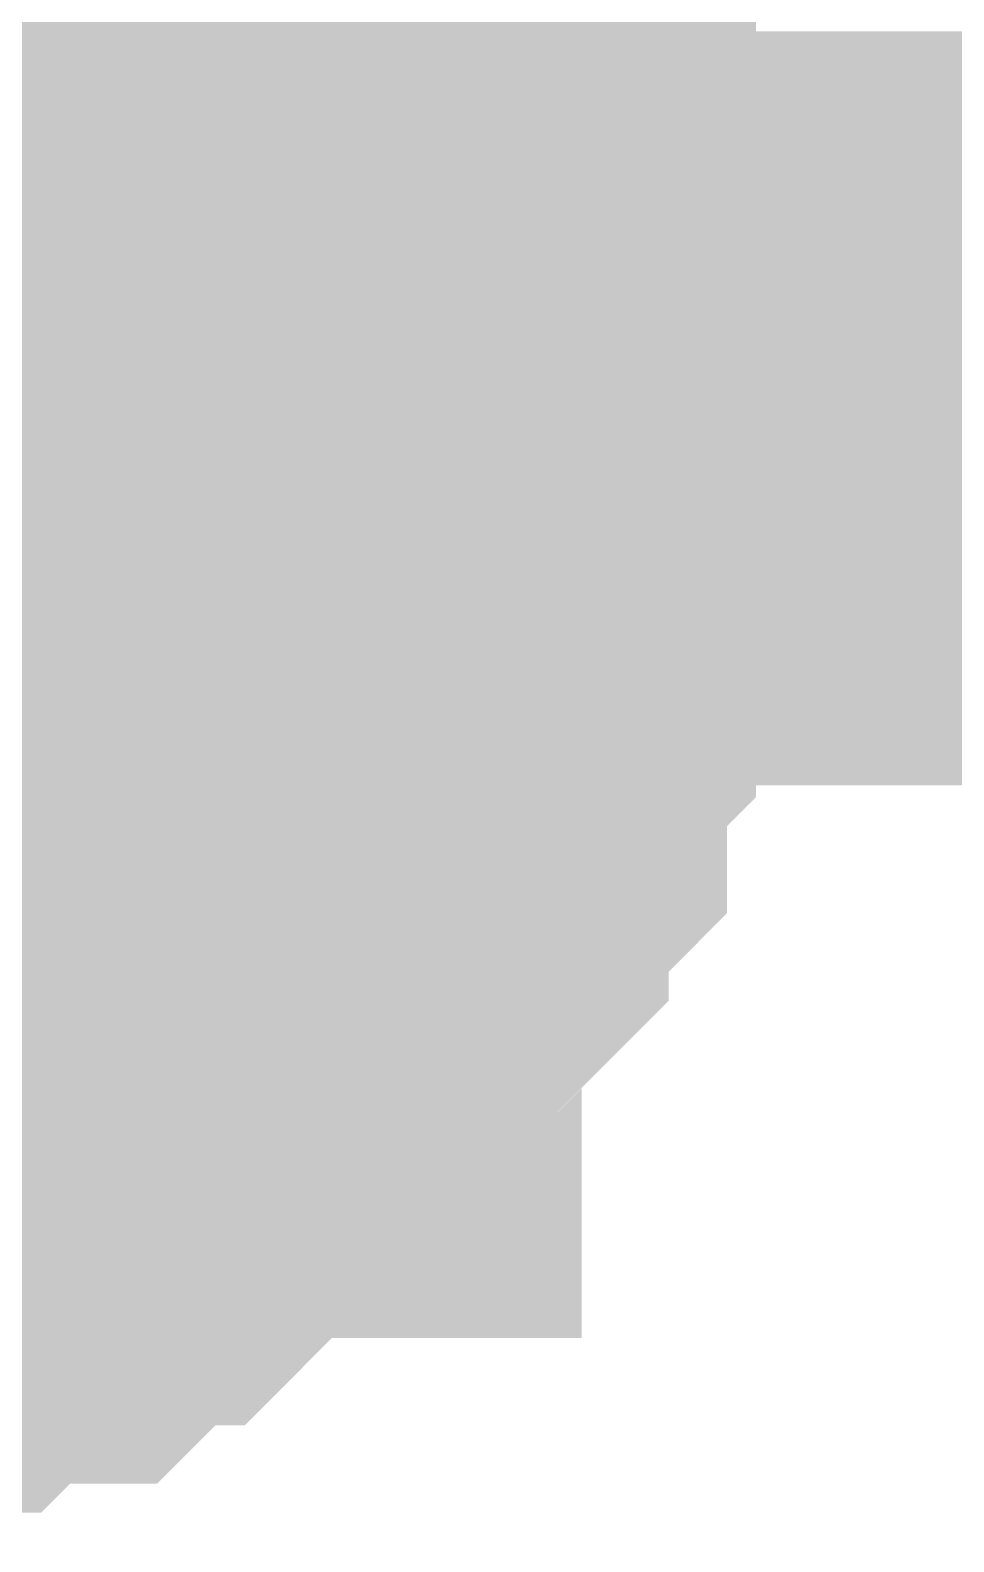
# Model space of a CAD drawing. Header units: millimetres. Extents: x 2.64 to 11.44, y 2.16 to 8.68.
# Drawn here: x 6.13459 to 6.14905, y 4.18999 to 4.21365 of the extents above; entities that cross this region are included whole.
import ezdxf

# ---------------------------------------------------------------- set-up
doc = ezdxf.new("R2010")
doc.units = ezdxf.units.MM
doc.header["$MEASUREMENT"] = 0
doc.layers.add('Sheet', color=255, linetype='Continuous')

msp = doc.modelspace()

# ---------------------------------------------------------------- linework, layer by layer
at = {"layer": 'Sheet', "const_width": 0.0118}
for points in [[(6.1305, 4.219565), (6.130954, 4.21911), (6.131864, 4.21911), (6.132319, 4.21911), (6.132774, 4.218654), (6.133229, 4.218654), (6.134139, 4.218199), (6.134594, 4.218199), (6.135049, 4.217744), (6.135504, 4.217288), (6.135959, 4.217288), (6.136414, 4.216833), (6.136869, 4.216378), (6.137324, 4.215922), (6.137324, 4.215467), (6.137779, 4.215012), (6.138234, 4.214556), (6.138689, 4.214101), (6.138689, 4.213646), (6.139144, 4.21319), (6.139599, 4.212735), (6.139599, 4.21228), (6.139599, 4.211824), (6.140054, 4.211369), (6.140054, 4.210458), (6.140054, 4.210003), (6.140509, 4.209548), (6.140509, 4.209093), (6.140509, 4.208182), (6.140509, 4.207727)], [(6.1305, 4.219565), (6.130954, 4.21911), (6.131864, 4.21911), (6.132319, 4.21911), (6.132774, 4.218654), (6.133229, 4.218654), (6.134139, 4.218199), (6.134594, 4.218199), (6.135049, 4.217744), (6.135504, 4.217288), (6.135959, 4.217288), (6.136414, 4.216833), (6.136869, 4.216378), (6.137324, 4.215922), (6.137324, 4.215467), (6.137779, 4.215012), (6.138234, 4.214556), (6.138689, 4.214101), (6.138689, 4.213646), (6.139144, 4.21319), (6.139599, 4.212735), (6.139599, 4.21228), (6.139599, 4.211824), (6.140054, 4.211369), (6.140054, 4.210458), (6.140054, 4.210003), (6.140509, 4.209548), (6.140509, 4.209093), (6.140509, 4.208182), (6.140509, 4.207727)], [(6.1305, 4.219565), (6.130954, 4.21911), (6.131864, 4.21911), (6.132319, 4.21911), (6.132774, 4.218654), (6.133229, 4.218654), (6.134139, 4.218199), (6.134594, 4.218199), (6.135049, 4.217744), (6.135504, 4.217288), (6.135959, 4.217288), (6.136414, 4.216833), (6.136869, 4.216378), (6.137324, 4.215922), (6.137324, 4.215467), (6.137779, 4.215012), (6.138234, 4.214556), (6.138689, 4.214101), (6.138689, 4.213646), (6.139144, 4.21319), (6.139599, 4.212735), (6.139599, 4.21228), (6.139599, 4.211824), (6.140054, 4.211369), (6.140054, 4.210458), (6.140054, 4.210003), (6.140509, 4.209548), (6.140509, 4.209093), (6.140509, 4.208182), (6.140509, 4.207727)], [(6.1305, 4.219565), (6.130954, 4.21911), (6.131864, 4.21911), (6.132319, 4.21911), (6.132774, 4.218654), (6.133229, 4.218654), (6.134139, 4.218199), (6.134594, 4.218199), (6.135049, 4.217744), (6.135504, 4.217288), (6.135959, 4.217288), (6.136414, 4.216833), (6.136869, 4.216378), (6.137324, 4.215922), (6.137324, 4.215467), (6.137779, 4.215012), (6.138234, 4.214556), (6.138689, 4.214101), (6.138689, 4.213646), (6.139144, 4.21319), (6.139599, 4.212735), (6.139599, 4.21228), (6.139599, 4.211824), (6.140054, 4.211369), (6.140054, 4.210458), (6.140054, 4.210003), (6.140509, 4.209548), (6.140509, 4.209093), (6.140509, 4.208182), (6.140509, 4.207727)], [(6.1305, 4.219565), (6.130954, 4.21911), (6.131864, 4.21911), (6.132319, 4.21911), (6.132774, 4.218654), (6.133229, 4.218654), (6.134139, 4.218199), (6.134594, 4.218199), (6.135049, 4.217744), (6.135504, 4.217288), (6.135959, 4.217288), (6.136414, 4.216833), (6.136869, 4.216378), (6.137324, 4.215922), (6.137324, 4.215467), (6.137779, 4.215012), (6.138234, 4.214556), (6.138689, 4.214101), (6.138689, 4.213646), (6.139144, 4.21319), (6.139599, 4.212735), (6.139599, 4.21228), (6.139599, 4.211824), (6.140054, 4.211369), (6.140054, 4.210458), (6.140054, 4.210003), (6.140509, 4.209548), (6.140509, 4.209093), (6.140509, 4.208182), (6.140509, 4.207727)], [(6.1305, 4.219565), (6.130954, 4.21911), (6.131864, 4.21911), (6.132319, 4.21911), (6.132774, 4.218654), (6.133229, 4.218654), (6.134139, 4.218199), (6.134594, 4.218199), (6.135049, 4.217744), (6.135504, 4.217288), (6.135959, 4.217288), (6.136414, 4.216833), (6.136869, 4.216378), (6.137324, 4.215922), (6.137324, 4.215467), (6.137779, 4.215012), (6.138234, 4.214556), (6.138689, 4.214101), (6.138689, 4.213646), (6.139144, 4.21319), (6.139599, 4.212735), (6.139599, 4.21228), (6.139599, 4.211824), (6.140054, 4.211369), (6.140054, 4.210458), (6.140054, 4.210003), (6.140509, 4.209548), (6.140509, 4.209093), (6.140509, 4.208182), (6.140509, 4.207727)], [(6.1305, 4.219565), (6.130954, 4.21911), (6.131864, 4.21911), (6.132319, 4.21911), (6.132774, 4.218654), (6.133229, 4.218654), (6.134139, 4.218199), (6.134594, 4.218199), (6.135049, 4.217744), (6.135504, 4.217288), (6.135959, 4.217288), (6.136414, 4.216833), (6.136869, 4.216378), (6.137324, 4.215922), (6.137324, 4.215467), (6.137779, 4.215012), (6.138234, 4.214556), (6.138689, 4.214101), (6.138689, 4.213646), (6.139144, 4.21319), (6.139599, 4.212735), (6.139599, 4.21228), (6.139599, 4.211824), (6.140054, 4.211369), (6.140054, 4.210458), (6.140054, 4.210003), (6.140509, 4.209548), (6.140509, 4.209093), (6.140509, 4.208182), (6.140509, 4.207727)], [(6.1305, 4.219565), (6.130954, 4.21911), (6.131864, 4.21911), (6.132319, 4.21911), (6.132774, 4.218654), (6.133229, 4.218654), (6.134139, 4.218199), (6.134594, 4.218199), (6.135049, 4.217744), (6.135504, 4.217288), (6.135959, 4.217288), (6.136414, 4.216833), (6.136869, 4.216378), (6.137324, 4.215922), (6.137324, 4.215467), (6.137779, 4.215012), (6.138234, 4.214556), (6.138689, 4.214101), (6.138689, 4.213646), (6.139144, 4.21319), (6.139599, 4.212735), (6.139599, 4.21228), (6.139599, 4.211824), (6.140054, 4.211369), (6.140054, 4.210458), (6.140054, 4.210003), (6.140509, 4.209548), (6.140509, 4.209093), (6.140509, 4.208182), (6.140509, 4.207727)], [(6.1305, 4.219565), (6.130954, 4.21911), (6.131864, 4.21911), (6.132319, 4.21911), (6.132774, 4.218654), (6.133229, 4.218654), (6.134139, 4.218199), (6.134594, 4.218199), (6.135049, 4.217744), (6.135504, 4.217288), (6.135959, 4.217288), (6.136414, 4.216833), (6.136869, 4.216378), (6.137324, 4.215922), (6.137324, 4.215467), (6.137779, 4.215012), (6.138234, 4.214556), (6.138689, 4.214101), (6.138689, 4.213646), (6.139144, 4.21319), (6.139599, 4.212735), (6.139599, 4.21228), (6.139599, 4.211824), (6.140054, 4.211369), (6.140054, 4.210458), (6.140054, 4.210003), (6.140509, 4.209548), (6.140509, 4.209093), (6.140509, 4.208182), (6.140509, 4.207727)], [(6.1305, 4.219565), (6.130954, 4.21911), (6.131864, 4.21911), (6.132319, 4.21911), (6.132774, 4.218654), (6.133229, 4.218654), (6.134139, 4.218199), (6.134594, 4.218199), (6.135049, 4.217744), (6.135504, 4.217288), (6.135959, 4.217288), (6.136414, 4.216833), (6.136869, 4.216378), (6.137324, 4.215922), (6.137324, 4.215467), (6.137779, 4.215012), (6.138234, 4.214556), (6.138689, 4.214101), (6.138689, 4.213646), (6.139144, 4.21319), (6.139599, 4.212735), (6.139599, 4.21228), (6.139599, 4.211824), (6.140054, 4.211369), (6.140054, 4.210458), (6.140054, 4.210003), (6.140509, 4.209548), (6.140509, 4.209093), (6.140509, 4.208182), (6.140509, 4.207727)], [(6.1305, 4.219565), (6.130954, 4.21911), (6.131864, 4.21911), (6.132319, 4.21911), (6.132774, 4.218654), (6.133229, 4.218654), (6.134139, 4.218199), (6.134594, 4.218199), (6.135049, 4.217744), (6.135504, 4.217288), (6.135959, 4.217288), (6.136414, 4.216833), (6.136869, 4.216378), (6.137324, 4.215922), (6.137324, 4.215467), (6.137779, 4.215012), (6.138234, 4.214556), (6.138689, 4.214101), (6.138689, 4.213646), (6.139144, 4.21319), (6.139599, 4.212735), (6.139599, 4.21228), (6.139599, 4.211824), (6.140054, 4.211369), (6.140054, 4.210458), (6.140054, 4.210003), (6.140509, 4.209548), (6.140509, 4.209093), (6.140509, 4.208182), (6.140509, 4.207727)], [(6.1305, 4.219565), (6.130954, 4.21911), (6.131864, 4.21911), (6.132319, 4.21911), (6.132774, 4.218654), (6.133229, 4.218654), (6.134139, 4.218199), (6.134594, 4.218199), (6.135049, 4.217744), (6.135504, 4.217288), (6.135959, 4.217288), (6.136414, 4.216833), (6.136869, 4.216378), (6.137324, 4.215922), (6.137324, 4.215467), (6.137779, 4.215012), (6.138234, 4.214556), (6.138689, 4.214101), (6.138689, 4.213646), (6.139144, 4.21319), (6.139599, 4.212735), (6.139599, 4.21228), (6.139599, 4.211824), (6.140054, 4.211369), (6.140054, 4.210458), (6.140054, 4.210003), (6.140509, 4.209548), (6.140509, 4.209093), (6.140509, 4.208182), (6.140509, 4.207727)], [(6.1305, 4.219565), (6.130954, 4.21911), (6.131864, 4.21911), (6.132319, 4.21911), (6.132774, 4.218654), (6.133229, 4.218654), (6.134139, 4.218199), (6.134594, 4.218199), (6.135049, 4.217744), (6.135504, 4.217288), (6.135959, 4.217288), (6.136414, 4.216833), (6.136869, 4.216378), (6.137324, 4.215922), (6.137324, 4.215467), (6.137779, 4.215012), (6.138234, 4.214556), (6.138689, 4.214101), (6.138689, 4.213646), (6.139144, 4.21319), (6.139599, 4.212735), (6.139599, 4.21228), (6.139599, 4.211824), (6.140054, 4.211369), (6.140054, 4.210458), (6.140054, 4.210003), (6.140509, 4.209548), (6.140509, 4.209093), (6.140509, 4.208182), (6.140509, 4.207727)], [(6.1305, 4.219565), (6.130954, 4.21911), (6.131864, 4.21911), (6.132319, 4.21911), (6.132774, 4.218654), (6.133229, 4.218654), (6.134139, 4.218199), (6.134594, 4.218199), (6.135049, 4.217744), (6.135504, 4.217288), (6.135959, 4.217288), (6.136414, 4.216833), (6.136869, 4.216378), (6.137324, 4.215922), (6.137324, 4.215467), (6.137779, 4.215012), (6.138234, 4.214556), (6.138689, 4.214101), (6.138689, 4.213646), (6.139144, 4.21319), (6.139599, 4.212735), (6.139599, 4.21228), (6.139599, 4.211824), (6.140054, 4.211369), (6.140054, 4.210458), (6.140054, 4.210003), (6.140509, 4.209548), (6.140509, 4.209093), (6.140509, 4.208182), (6.140509, 4.207727)], [(6.1305, 4.219565), (6.130954, 4.21911), (6.131864, 4.21911), (6.132319, 4.21911), (6.132774, 4.218654), (6.133229, 4.218654), (6.134139, 4.218199), (6.134594, 4.218199), (6.135049, 4.217744), (6.135504, 4.217288), (6.135959, 4.217288), (6.136414, 4.216833), (6.136869, 4.216378), (6.137324, 4.215922), (6.137324, 4.215467), (6.137779, 4.215012), (6.138234, 4.214556), (6.138689, 4.214101), (6.138689, 4.213646), (6.139144, 4.21319), (6.139599, 4.212735), (6.139599, 4.21228), (6.139599, 4.211824), (6.140054, 4.211369), (6.140054, 4.210458), (6.140054, 4.210003), (6.140509, 4.209548), (6.140509, 4.209093), (6.140509, 4.208182), (6.140509, 4.207727)], [(6.1305, 4.219565), (6.130954, 4.21911), (6.131864, 4.21911), (6.132319, 4.21911), (6.132774, 4.218654), (6.133229, 4.218654), (6.134139, 4.218199), (6.134594, 4.218199), (6.135049, 4.217744), (6.135504, 4.217288), (6.135959, 4.217288), (6.136414, 4.216833), (6.136869, 4.216378), (6.137324, 4.215922), (6.137324, 4.215467), (6.137779, 4.215012), (6.138234, 4.214556), (6.138689, 4.214101), (6.138689, 4.213646), (6.139144, 4.21319), (6.139599, 4.212735), (6.139599, 4.21228), (6.139599, 4.211824), (6.140054, 4.211369), (6.140054, 4.210458), (6.140054, 4.210003), (6.140509, 4.209548), (6.140509, 4.209093), (6.140509, 4.208182), (6.140509, 4.207727)], [(6.1305, 4.219565), (6.130954, 4.21911), (6.131864, 4.21911), (6.132319, 4.21911), (6.132774, 4.218654), (6.133229, 4.218654), (6.134139, 4.218199), (6.134594, 4.218199), (6.135049, 4.217744), (6.135504, 4.217288), (6.135959, 4.217288), (6.136414, 4.216833), (6.136869, 4.216378), (6.137324, 4.215922), (6.137324, 4.215467), (6.137779, 4.215012), (6.138234, 4.214556), (6.138689, 4.214101), (6.138689, 4.213646), (6.139144, 4.21319), (6.139599, 4.212735), (6.139599, 4.21228), (6.139599, 4.211824), (6.140054, 4.211369), (6.140054, 4.210458), (6.140054, 4.210003), (6.140509, 4.209548), (6.140509, 4.209093), (6.140509, 4.208182), (6.140509, 4.207727)], [(6.1305, 4.219565), (6.130954, 4.21911), (6.131864, 4.21911), (6.132319, 4.21911), (6.132774, 4.218654), (6.133229, 4.218654), (6.134139, 4.218199), (6.134594, 4.218199), (6.135049, 4.217744), (6.135504, 4.217288), (6.135959, 4.217288), (6.136414, 4.216833), (6.136869, 4.216378), (6.137324, 4.215922), (6.137324, 4.215467), (6.137779, 4.215012), (6.138234, 4.214556), (6.138689, 4.214101), (6.138689, 4.213646), (6.139144, 4.21319), (6.139599, 4.212735), (6.139599, 4.21228), (6.139599, 4.211824), (6.140054, 4.211369), (6.140054, 4.210458), (6.140054, 4.210003), (6.140509, 4.209548), (6.140509, 4.209093), (6.140509, 4.208182), (6.140509, 4.207727)], [(6.1305, 4.219565), (6.130954, 4.21911), (6.131864, 4.21911), (6.132319, 4.21911), (6.132774, 4.218654), (6.133229, 4.218654), (6.134139, 4.218199), (6.134594, 4.218199), (6.135049, 4.217744), (6.135504, 4.217288), (6.135959, 4.217288), (6.136414, 4.216833), (6.136869, 4.216378), (6.137324, 4.215922), (6.137324, 4.215467), (6.137779, 4.215012), (6.138234, 4.214556), (6.138689, 4.214101), (6.138689, 4.213646), (6.139144, 4.21319), (6.139599, 4.212735), (6.139599, 4.21228), (6.139599, 4.211824), (6.140054, 4.211369), (6.140054, 4.210458), (6.140054, 4.210003), (6.140509, 4.209548), (6.140509, 4.209093), (6.140509, 4.208182), (6.140509, 4.207727)], [(6.1305, 4.219565), (6.130954, 4.21911), (6.131864, 4.21911), (6.132319, 4.21911), (6.132774, 4.218654), (6.133229, 4.218654), (6.134139, 4.218199), (6.134594, 4.218199), (6.135049, 4.217744), (6.135504, 4.217288), (6.135959, 4.217288), (6.136414, 4.216833), (6.136869, 4.216378), (6.137324, 4.215922), (6.137324, 4.215467), (6.137779, 4.215012), (6.138234, 4.214556), (6.138689, 4.214101), (6.138689, 4.213646), (6.139144, 4.21319), (6.139599, 4.212735), (6.139599, 4.21228), (6.139599, 4.211824), (6.140054, 4.211369), (6.140054, 4.210458), (6.140054, 4.210003), (6.140509, 4.209548), (6.140509, 4.209093), (6.140509, 4.208182), (6.140509, 4.207727)], [(6.1305, 4.219565), (6.130954, 4.21911), (6.131864, 4.21911), (6.132319, 4.21911), (6.132774, 4.218654), (6.133229, 4.218654), (6.134139, 4.218199), (6.134594, 4.218199), (6.135049, 4.217744), (6.135504, 4.217288), (6.135959, 4.217288), (6.136414, 4.216833), (6.136869, 4.216378), (6.137324, 4.215922), (6.137324, 4.215467), (6.137779, 4.215012), (6.138234, 4.214556), (6.138689, 4.214101), (6.138689, 4.213646), (6.139144, 4.21319), (6.139599, 4.212735), (6.139599, 4.21228), (6.139599, 4.211824), (6.140054, 4.211369), (6.140054, 4.210458), (6.140054, 4.210003), (6.140509, 4.209548), (6.140509, 4.209093), (6.140509, 4.208182), (6.140509, 4.207727)], [(6.1305, 4.219565), (6.130954, 4.21911), (6.131864, 4.21911), (6.132319, 4.21911), (6.132774, 4.218654), (6.133229, 4.218654), (6.134139, 4.218199), (6.134594, 4.218199), (6.135049, 4.217744), (6.135504, 4.217288), (6.135959, 4.217288), (6.136414, 4.216833), (6.136869, 4.216378), (6.137324, 4.215922), (6.137324, 4.215467), (6.137779, 4.215012), (6.138234, 4.214556), (6.138689, 4.214101), (6.138689, 4.213646), (6.139144, 4.21319), (6.139599, 4.212735), (6.139599, 4.21228), (6.139599, 4.211824), (6.140054, 4.211369), (6.140054, 4.210458), (6.140054, 4.210003), (6.140509, 4.209548), (6.140509, 4.209093), (6.140509, 4.208182), (6.140509, 4.207727)], [(6.1305, 4.219565), (6.130954, 4.21911), (6.131864, 4.21911), (6.132319, 4.21911), (6.132774, 4.218654), (6.133229, 4.218654), (6.134139, 4.218199), (6.134594, 4.218199), (6.135049, 4.217744), (6.135504, 4.217288), (6.135959, 4.217288), (6.136414, 4.216833), (6.136869, 4.216378), (6.137324, 4.215922), (6.137324, 4.215467), (6.137779, 4.215012), (6.138234, 4.214556), (6.138689, 4.214101), (6.138689, 4.213646), (6.139144, 4.21319), (6.139599, 4.212735), (6.139599, 4.21228), (6.139599, 4.211824), (6.140054, 4.211369), (6.140054, 4.210458), (6.140054, 4.210003), (6.140509, 4.209548), (6.140509, 4.209093), (6.140509, 4.208182), (6.140509, 4.207727)], [(6.1305, 4.219565), (6.130954, 4.21911), (6.131864, 4.21911), (6.132319, 4.21911), (6.132774, 4.218654), (6.133229, 4.218654), (6.134139, 4.218199), (6.134594, 4.218199), (6.135049, 4.217744), (6.135504, 4.217288), (6.135959, 4.217288), (6.136414, 4.216833), (6.136869, 4.216378), (6.137324, 4.215922), (6.137324, 4.215467), (6.137779, 4.215012), (6.138234, 4.214556), (6.138689, 4.214101), (6.138689, 4.213646), (6.139144, 4.21319), (6.139599, 4.212735), (6.139599, 4.21228), (6.139599, 4.211824), (6.140054, 4.211369), (6.140054, 4.210458), (6.140054, 4.210003), (6.140509, 4.209548), (6.140509, 4.209093), (6.140509, 4.208182), (6.140509, 4.207727)], [(6.140509, 4.207727), (6.140509, 4.207271), (6.140509, 4.206361), (6.140509, 4.205905), (6.140054, 4.20545), (6.140054, 4.204539), (6.140054, 4.204084), (6.139599, 4.203629), (6.139599, 4.203173), (6.139599, 4.202263), (6.139144, 4.201807), (6.138689, 4.201352), (6.138689, 4.200897), (6.138234, 4.200441), (6.137779, 4.199986), (6.137324, 4.199531), (6.137324, 4.199075), (6.136869, 4.199075), (6.136414, 4.19862), (6.135959, 4.198165), (6.135504, 4.197709), (6.135049, 4.197709), (6.134594, 4.197254), (6.134139, 4.196799), (6.133229, 4.196799), (6.132774, 4.196799), (6.132319, 4.196343), (6.131864, 4.196343), (6.130954, 4.196343), (6.1305, 4.195888), (6.130045, 4.195888), (6.129135, 4.195888), (6.12868, 4.195888)], [(6.140509, 4.207727), (6.140509, 4.207271), (6.140509, 4.206361), (6.140509, 4.205905), (6.140054, 4.20545), (6.140054, 4.204539), (6.140054, 4.204084), (6.139599, 4.203629), (6.139599, 4.203173), (6.139599, 4.202263), (6.139144, 4.201807), (6.138689, 4.201352), (6.138689, 4.200897), (6.138234, 4.200441), (6.137779, 4.199986), (6.137324, 4.199531), (6.137324, 4.199075), (6.136869, 4.199075), (6.136414, 4.19862), (6.135959, 4.198165), (6.135504, 4.197709), (6.135049, 4.197709), (6.134594, 4.197254), (6.134139, 4.196799), (6.133229, 4.196799), (6.132774, 4.196799), (6.132319, 4.196343), (6.131864, 4.196343), (6.130954, 4.196343), (6.1305, 4.195888), (6.130045, 4.195888), (6.129135, 4.195888), (6.12868, 4.195888)], [(6.140509, 4.207727), (6.140509, 4.207271), (6.140509, 4.206361), (6.140509, 4.205905), (6.140054, 4.20545), (6.140054, 4.204539), (6.140054, 4.204084), (6.139599, 4.203629), (6.139599, 4.203173), (6.139599, 4.202263), (6.139144, 4.201807), (6.138689, 4.201352), (6.138689, 4.200897), (6.138234, 4.200441), (6.137779, 4.199986), (6.137324, 4.199531), (6.137324, 4.199075), (6.136869, 4.199075), (6.136414, 4.19862), (6.135959, 4.198165), (6.135504, 4.197709), (6.135049, 4.197709), (6.134594, 4.197254), (6.134139, 4.196799), (6.133229, 4.196799), (6.132774, 4.196799), (6.132319, 4.196343), (6.131864, 4.196343), (6.130954, 4.196343), (6.1305, 4.195888), (6.130045, 4.195888), (6.129135, 4.195888), (6.12868, 4.195888)], [(6.140509, 4.207727), (6.140509, 4.207271), (6.140509, 4.206361), (6.140509, 4.205905), (6.140054, 4.20545), (6.140054, 4.204539), (6.140054, 4.204084), (6.139599, 4.203629), (6.139599, 4.203173), (6.139599, 4.202263), (6.139144, 4.201807), (6.138689, 4.201352), (6.138689, 4.200897), (6.138234, 4.200441), (6.137779, 4.199986), (6.137324, 4.199531), (6.137324, 4.199075), (6.136869, 4.199075), (6.136414, 4.19862), (6.135959, 4.198165), (6.135504, 4.197709), (6.135049, 4.197709), (6.134594, 4.197254), (6.134139, 4.196799), (6.133229, 4.196799), (6.132774, 4.196799), (6.132319, 4.196343), (6.131864, 4.196343), (6.130954, 4.196343), (6.1305, 4.195888), (6.130045, 4.195888), (6.129135, 4.195888), (6.12868, 4.195888)], [(6.140509, 4.207727), (6.140509, 4.207271), (6.140509, 4.206361), (6.140509, 4.205905), (6.140054, 4.20545), (6.140054, 4.204539), (6.140054, 4.204084), (6.139599, 4.203629), (6.139599, 4.203173), (6.139599, 4.202263), (6.139144, 4.201807), (6.138689, 4.201352), (6.138689, 4.200897), (6.138234, 4.200441), (6.137779, 4.199986), (6.137324, 4.199531), (6.137324, 4.199075), (6.136869, 4.199075), (6.136414, 4.19862), (6.135959, 4.198165), (6.135504, 4.197709), (6.135049, 4.197709), (6.134594, 4.197254), (6.134139, 4.196799), (6.133229, 4.196799), (6.132774, 4.196799), (6.132319, 4.196343), (6.131864, 4.196343), (6.130954, 4.196343), (6.1305, 4.195888), (6.130045, 4.195888), (6.129135, 4.195888), (6.12868, 4.195888)], [(6.140509, 4.207727), (6.140509, 4.207271), (6.140509, 4.206361), (6.140509, 4.205905), (6.140054, 4.20545), (6.140054, 4.204539), (6.140054, 4.204084), (6.139599, 4.203629), (6.139599, 4.203173), (6.139599, 4.202263), (6.139144, 4.201807), (6.138689, 4.201352), (6.138689, 4.200897), (6.138234, 4.200441), (6.137779, 4.199986), (6.137324, 4.199531), (6.137324, 4.199075), (6.136869, 4.199075), (6.136414, 4.19862), (6.135959, 4.198165), (6.135504, 4.197709), (6.135049, 4.197709), (6.134594, 4.197254), (6.134139, 4.196799), (6.133229, 4.196799), (6.132774, 4.196799), (6.132319, 4.196343), (6.131864, 4.196343), (6.130954, 4.196343), (6.1305, 4.195888), (6.130045, 4.195888), (6.129135, 4.195888), (6.12868, 4.195888)], [(6.140509, 4.207727), (6.140509, 4.207271), (6.140509, 4.206361), (6.140509, 4.205905), (6.140054, 4.20545), (6.140054, 4.204539), (6.140054, 4.204084), (6.139599, 4.203629), (6.139599, 4.203173), (6.139599, 4.202263), (6.139144, 4.201807), (6.138689, 4.201352), (6.138689, 4.200897), (6.138234, 4.200441), (6.137779, 4.199986), (6.137324, 4.199531), (6.137324, 4.199075), (6.136869, 4.199075), (6.136414, 4.19862), (6.135959, 4.198165), (6.135504, 4.197709), (6.135049, 4.197709), (6.134594, 4.197254), (6.134139, 4.196799), (6.133229, 4.196799), (6.132774, 4.196799), (6.132319, 4.196343), (6.131864, 4.196343), (6.130954, 4.196343), (6.1305, 4.195888), (6.130045, 4.195888), (6.129135, 4.195888), (6.12868, 4.195888)], [(6.140509, 4.207727), (6.140509, 4.207271), (6.140509, 4.206361), (6.140509, 4.205905), (6.140054, 4.20545), (6.140054, 4.204539), (6.140054, 4.204084), (6.139599, 4.203629), (6.139599, 4.203173), (6.139599, 4.202263), (6.139144, 4.201807), (6.138689, 4.201352), (6.138689, 4.200897), (6.138234, 4.200441), (6.137779, 4.199986), (6.137324, 4.199531), (6.137324, 4.199075), (6.136869, 4.199075), (6.136414, 4.19862), (6.135959, 4.198165), (6.135504, 4.197709), (6.135049, 4.197709), (6.134594, 4.197254), (6.134139, 4.196799), (6.133229, 4.196799), (6.132774, 4.196799), (6.132319, 4.196343), (6.131864, 4.196343), (6.130954, 4.196343), (6.1305, 4.195888), (6.130045, 4.195888), (6.129135, 4.195888), (6.12868, 4.195888)], [(6.42076, 4.207727), (6.12868, 4.207727)], [(6.140509, 4.207727), (6.140509, 4.207271), (6.140509, 4.206361), (6.140509, 4.205905), (6.140054, 4.20545), (6.140054, 4.204539), (6.140054, 4.204084), (6.139599, 4.203629), (6.139599, 4.203173), (6.139599, 4.202263), (6.139144, 4.201807), (6.138689, 4.201352), (6.138689, 4.200897), (6.138234, 4.200441), (6.137779, 4.199986), (6.137324, 4.199531), (6.137324, 4.199075), (6.136869, 4.199075), (6.136414, 4.19862), (6.135959, 4.198165), (6.135504, 4.197709), (6.135049, 4.197709), (6.134594, 4.197254), (6.134139, 4.196799), (6.133229, 4.196799), (6.132774, 4.196799), (6.132319, 4.196343), (6.131864, 4.196343), (6.130954, 4.196343), (6.1305, 4.195888), (6.130045, 4.195888), (6.129135, 4.195888), (6.12868, 4.195888)], [(6.140509, 4.207727), (6.140509, 4.207271), (6.140509, 4.206361), (6.140509, 4.205905), (6.140054, 4.20545), (6.140054, 4.204539), (6.140054, 4.204084), (6.139599, 4.203629), (6.139599, 4.203173), (6.139599, 4.202263), (6.139144, 4.201807), (6.138689, 4.201352), (6.138689, 4.200897), (6.138234, 4.200441), (6.137779, 4.199986), (6.137324, 4.199531), (6.137324, 4.199075), (6.136869, 4.199075), (6.136414, 4.19862), (6.135959, 4.198165), (6.135504, 4.197709), (6.135049, 4.197709), (6.134594, 4.197254), (6.134139, 4.196799), (6.133229, 4.196799), (6.132774, 4.196799), (6.132319, 4.196343), (6.131864, 4.196343), (6.130954, 4.196343), (6.1305, 4.195888), (6.130045, 4.195888), (6.129135, 4.195888), (6.12868, 4.195888)], [(6.140509, 4.207727), (6.140509, 4.207271), (6.140509, 4.206361), (6.140509, 4.205905), (6.140054, 4.20545), (6.140054, 4.204539), (6.140054, 4.204084), (6.139599, 4.203629), (6.139599, 4.203173), (6.139599, 4.202263), (6.139144, 4.201807), (6.138689, 4.201352), (6.138689, 4.200897), (6.138234, 4.200441), (6.137779, 4.199986), (6.137324, 4.199531), (6.137324, 4.199075), (6.136869, 4.199075), (6.136414, 4.19862), (6.135959, 4.198165), (6.135504, 4.197709), (6.135049, 4.197709), (6.134594, 4.197254), (6.134139, 4.196799), (6.133229, 4.196799), (6.132774, 4.196799), (6.132319, 4.196343), (6.131864, 4.196343), (6.130954, 4.196343), (6.1305, 4.195888), (6.130045, 4.195888), (6.129135, 4.195888), (6.12868, 4.195888)], [(6.140509, 4.207727), (6.140509, 4.207271), (6.140509, 4.206361), (6.140509, 4.205905), (6.140054, 4.20545), (6.140054, 4.204539), (6.140054, 4.204084), (6.139599, 4.203629), (6.139599, 4.203173), (6.139599, 4.202263), (6.139144, 4.201807), (6.138689, 4.201352), (6.138689, 4.200897), (6.138234, 4.200441), (6.137779, 4.199986), (6.137324, 4.199531), (6.137324, 4.199075), (6.136869, 4.199075), (6.136414, 4.19862), (6.135959, 4.198165), (6.135504, 4.197709), (6.135049, 4.197709), (6.134594, 4.197254), (6.134139, 4.196799), (6.133229, 4.196799), (6.132774, 4.196799), (6.132319, 4.196343), (6.131864, 4.196343), (6.130954, 4.196343), (6.1305, 4.195888), (6.130045, 4.195888), (6.129135, 4.195888), (6.12868, 4.195888)], [(6.140509, 4.207727), (6.140509, 4.207271), (6.140509, 4.206361), (6.140509, 4.205905), (6.140054, 4.20545), (6.140054, 4.204539), (6.140054, 4.204084), (6.139599, 4.203629), (6.139599, 4.203173), (6.139599, 4.202263), (6.139144, 4.201807), (6.138689, 4.201352), (6.138689, 4.200897), (6.138234, 4.200441), (6.137779, 4.199986), (6.137324, 4.199531), (6.137324, 4.199075), (6.136869, 4.199075), (6.136414, 4.19862), (6.135959, 4.198165), (6.135504, 4.197709), (6.135049, 4.197709), (6.134594, 4.197254), (6.134139, 4.196799), (6.133229, 4.196799), (6.132774, 4.196799), (6.132319, 4.196343), (6.131864, 4.196343), (6.130954, 4.196343), (6.1305, 4.195888), (6.130045, 4.195888), (6.129135, 4.195888), (6.12868, 4.195888)], [(6.140509, 4.207727), (6.140509, 4.207271), (6.140509, 4.206361), (6.140509, 4.205905), (6.140054, 4.20545), (6.140054, 4.204539), (6.140054, 4.204084), (6.139599, 4.203629), (6.139599, 4.203173), (6.139599, 4.202263), (6.139144, 4.201807), (6.138689, 4.201352), (6.138689, 4.200897), (6.138234, 4.200441), (6.137779, 4.199986), (6.137324, 4.199531), (6.137324, 4.199075), (6.136869, 4.199075), (6.136414, 4.19862), (6.135959, 4.198165), (6.135504, 4.197709), (6.135049, 4.197709), (6.134594, 4.197254), (6.134139, 4.196799), (6.133229, 4.196799), (6.132774, 4.196799), (6.132319, 4.196343), (6.131864, 4.196343), (6.130954, 4.196343), (6.1305, 4.195888), (6.130045, 4.195888), (6.129135, 4.195888), (6.12868, 4.195888)], [(6.140509, 4.207727), (6.140509, 4.207271), (6.140509, 4.206361), (6.140509, 4.205905), (6.140054, 4.20545), (6.140054, 4.204539), (6.140054, 4.204084), (6.139599, 4.203629), (6.139599, 4.203173), (6.139599, 4.202263), (6.139144, 4.201807), (6.138689, 4.201352), (6.138689, 4.200897), (6.138234, 4.200441), (6.137779, 4.199986), (6.137324, 4.199531), (6.137324, 4.199075), (6.136869, 4.199075), (6.136414, 4.19862), (6.135959, 4.198165), (6.135504, 4.197709), (6.135049, 4.197709), (6.134594, 4.197254), (6.134139, 4.196799), (6.133229, 4.196799), (6.132774, 4.196799), (6.132319, 4.196343), (6.131864, 4.196343), (6.130954, 4.196343), (6.1305, 4.195888), (6.130045, 4.195888), (6.129135, 4.195888), (6.12868, 4.195888)], [(6.140509, 4.207727), (6.140509, 4.207271), (6.140509, 4.206361), (6.140509, 4.205905), (6.140054, 4.20545), (6.140054, 4.204539), (6.140054, 4.204084), (6.139599, 4.203629), (6.139599, 4.203173), (6.139599, 4.202263), (6.139144, 4.201807), (6.138689, 4.201352), (6.138689, 4.200897), (6.138234, 4.200441), (6.137779, 4.199986), (6.137324, 4.199531), (6.137324, 4.199075), (6.136869, 4.199075), (6.136414, 4.19862), (6.135959, 4.198165), (6.135504, 4.197709), (6.135049, 4.197709), (6.134594, 4.197254), (6.134139, 4.196799), (6.133229, 4.196799), (6.132774, 4.196799), (6.132319, 4.196343), (6.131864, 4.196343), (6.130954, 4.196343), (6.1305, 4.195888), (6.130045, 4.195888), (6.129135, 4.195888), (6.12868, 4.195888)], [(6.140509, 4.207727), (6.140509, 4.207271), (6.140509, 4.206361), (6.140509, 4.205905), (6.140054, 4.20545), (6.140054, 4.204539), (6.140054, 4.204084), (6.139599, 4.203629), (6.139599, 4.203173), (6.139599, 4.202263), (6.139144, 4.201807), (6.138689, 4.201352), (6.138689, 4.200897), (6.138234, 4.200441), (6.137779, 4.199986), (6.137324, 4.199531), (6.137324, 4.199075), (6.136869, 4.199075), (6.136414, 4.19862), (6.135959, 4.198165), (6.135504, 4.197709), (6.135049, 4.197709), (6.134594, 4.197254), (6.134139, 4.196799), (6.133229, 4.196799), (6.132774, 4.196799), (6.132319, 4.196343), (6.131864, 4.196343), (6.130954, 4.196343), (6.1305, 4.195888), (6.130045, 4.195888), (6.129135, 4.195888), (6.12868, 4.195888)], [(6.140509, 4.207727), (6.140509, 4.207271), (6.140509, 4.206361), (6.140509, 4.205905), (6.140054, 4.20545), (6.140054, 4.204539), (6.140054, 4.204084), (6.139599, 4.203629), (6.139599, 4.203173), (6.139599, 4.202263), (6.139144, 4.201807), (6.138689, 4.201352), (6.138689, 4.200897), (6.138234, 4.200441), (6.137779, 4.199986), (6.137324, 4.199531), (6.137324, 4.199075), (6.136869, 4.199075), (6.136414, 4.19862), (6.135959, 4.198165), (6.135504, 4.197709), (6.135049, 4.197709), (6.134594, 4.197254), (6.134139, 4.196799), (6.133229, 4.196799), (6.132774, 4.196799), (6.132319, 4.196343), (6.131864, 4.196343), (6.130954, 4.196343), (6.1305, 4.195888), (6.130045, 4.195888), (6.129135, 4.195888), (6.12868, 4.195888)], [(6.140509, 4.207727), (6.140509, 4.207271), (6.140509, 4.206361), (6.140509, 4.205905), (6.140054, 4.20545), (6.140054, 4.204539), (6.140054, 4.204084), (6.139599, 4.203629), (6.139599, 4.203173), (6.139599, 4.202263), (6.139144, 4.201807), (6.138689, 4.201352), (6.138689, 4.200897), (6.138234, 4.200441), (6.137779, 4.199986), (6.137324, 4.199531), (6.137324, 4.199075), (6.136869, 4.199075), (6.136414, 4.19862), (6.135959, 4.198165), (6.135504, 4.197709), (6.135049, 4.197709), (6.134594, 4.197254), (6.134139, 4.196799), (6.133229, 4.196799), (6.132774, 4.196799), (6.132319, 4.196343), (6.131864, 4.196343), (6.130954, 4.196343), (6.1305, 4.195888), (6.130045, 4.195888), (6.129135, 4.195888), (6.12868, 4.195888)], [(6.140509, 4.207727), (6.140509, 4.207271), (6.140509, 4.206361), (6.140509, 4.205905), (6.140054, 4.20545), (6.140054, 4.204539), (6.140054, 4.204084), (6.139599, 4.203629), (6.139599, 4.203173), (6.139599, 4.202263), (6.139144, 4.201807), (6.138689, 4.201352), (6.138689, 4.200897), (6.138234, 4.200441), (6.137779, 4.199986), (6.137324, 4.199531), (6.137324, 4.199075), (6.136869, 4.199075), (6.136414, 4.19862), (6.135959, 4.198165), (6.135504, 4.197709), (6.135049, 4.197709), (6.134594, 4.197254), (6.134139, 4.196799), (6.133229, 4.196799), (6.132774, 4.196799), (6.132319, 4.196343), (6.131864, 4.196343), (6.130954, 4.196343), (6.1305, 4.195888), (6.130045, 4.195888), (6.129135, 4.195888), (6.12868, 4.195888)], [(6.140509, 4.207727), (6.140509, 4.207271), (6.140509, 4.206361), (6.140509, 4.205905), (6.140054, 4.20545), (6.140054, 4.204539), (6.140054, 4.204084), (6.139599, 4.203629), (6.139599, 4.203173), (6.139599, 4.202263), (6.139144, 4.201807), (6.138689, 4.201352), (6.138689, 4.200897), (6.138234, 4.200441), (6.137779, 4.199986), (6.137324, 4.199531), (6.137324, 4.199075), (6.136869, 4.199075), (6.136414, 4.19862), (6.135959, 4.198165), (6.135504, 4.197709), (6.135049, 4.197709), (6.134594, 4.197254), (6.134139, 4.196799), (6.133229, 4.196799), (6.132774, 4.196799), (6.132319, 4.196343), (6.131864, 4.196343), (6.130954, 4.196343), (6.1305, 4.195888), (6.130045, 4.195888), (6.129135, 4.195888), (6.12868, 4.195888)], [(6.140509, 4.207727), (6.140509, 4.207271), (6.140509, 4.206361), (6.140509, 4.205905), (6.140054, 4.20545), (6.140054, 4.204539), (6.140054, 4.204084), (6.139599, 4.203629), (6.139599, 4.203173), (6.139599, 4.202263), (6.139144, 4.201807), (6.138689, 4.201352), (6.138689, 4.200897), (6.138234, 4.200441), (6.137779, 4.199986), (6.137324, 4.199531), (6.137324, 4.199075), (6.136869, 4.199075), (6.136414, 4.19862), (6.135959, 4.198165), (6.135504, 4.197709), (6.135049, 4.197709), (6.134594, 4.197254), (6.134139, 4.196799), (6.133229, 4.196799), (6.132774, 4.196799), (6.132319, 4.196343), (6.131864, 4.196343), (6.130954, 4.196343), (6.1305, 4.195888), (6.130045, 4.195888), (6.129135, 4.195888), (6.12868, 4.195888)], [(6.140509, 4.207727), (6.140509, 4.207271), (6.140509, 4.206361), (6.140509, 4.205905), (6.140054, 4.20545), (6.140054, 4.204539), (6.140054, 4.204084), (6.139599, 4.203629), (6.139599, 4.203173), (6.139599, 4.202263), (6.139144, 4.201807), (6.138689, 4.201352), (6.138689, 4.200897), (6.138234, 4.200441), (6.137779, 4.199986), (6.137324, 4.199531), (6.137324, 4.199075), (6.136869, 4.199075), (6.136414, 4.19862), (6.135959, 4.198165), (6.135504, 4.197709), (6.135049, 4.197709), (6.134594, 4.197254), (6.134139, 4.196799), (6.133229, 4.196799), (6.132774, 4.196799), (6.132319, 4.196343), (6.131864, 4.196343), (6.130954, 4.196343), (6.1305, 4.195888), (6.130045, 4.195888), (6.129135, 4.195888), (6.12868, 4.195888)], [(6.140509, 4.207727), (6.140509, 4.207271), (6.140509, 4.206361), (6.140509, 4.205905), (6.140054, 4.20545), (6.140054, 4.204539), (6.140054, 4.204084), (6.139599, 4.203629), (6.139599, 4.203173), (6.139599, 4.202263), (6.139144, 4.201807), (6.138689, 4.201352), (6.138689, 4.200897), (6.138234, 4.200441), (6.137779, 4.199986), (6.137324, 4.199531), (6.137324, 4.199075), (6.136869, 4.199075), (6.136414, 4.19862), (6.135959, 4.198165), (6.135504, 4.197709), (6.135049, 4.197709), (6.134594, 4.197254), (6.134139, 4.196799), (6.133229, 4.196799), (6.132774, 4.196799), (6.132319, 4.196343), (6.131864, 4.196343), (6.130954, 4.196343), (6.1305, 4.195888), (6.130045, 4.195888), (6.129135, 4.195888), (6.12868, 4.195888)], [(6.140509, 4.207727), (6.140509, 4.207727), (6.140509, 4.207727), (6.140509, 4.207727), (6.140509, 4.207727), (6.140509, 4.207727), (6.140509, 4.207727), (6.140509, 4.207727), (6.140509, 4.207727), (6.140509, 4.207727), (6.140509, 4.207727), (6.140509, 4.207727), (6.140509, 4.207727), (6.140509, 4.207727), (6.140509, 4.207727), (6.140509, 4.207727), (6.140509, 4.207727), (6.140509, 4.207727), (6.140509, 4.207727), (6.140509, 4.207727), (6.140509, 4.207727), (6.140509, 4.207727), (6.140509, 4.207727), (6.140509, 4.207727), (6.140509, 4.207727), (6.140509, 4.207727), (6.140509, 4.207727), (6.140509, 4.207727), (6.140509, 4.207727), (6.140509, 4.207727), (6.140509, 4.207727), (6.140509, 4.207727), (6.140509, 4.207727)], [(6.140509, 4.207727), (6.140509, 4.207727)], [(6.140509, 4.207727), (6.140509, 4.207727), (6.140509, 4.207727), (6.140509, 4.207727), (6.140509, 4.207727), (6.140509, 4.207727), (6.140509, 4.207727), (6.140509, 4.207727), (6.140509, 4.207727), (6.140509, 4.207727), (6.140509, 4.207727), (6.140509, 4.207727), (6.140509, 4.207727), (6.140509, 4.207727), (6.140509, 4.207727), (6.140509, 4.207727), (6.140509, 4.207727), (6.140509, 4.207727), (6.140509, 4.207727), (6.140509, 4.207727), (6.140509, 4.207727), (6.140509, 4.207727), (6.140509, 4.207727), (6.140509, 4.207727), (6.140509, 4.207727), (6.140509, 4.207727), (6.140509, 4.207727), (6.140509, 4.207727), (6.140509, 4.207727), (6.140509, 4.207727), (6.140509, 4.207727), (6.140509, 4.207727), (6.140509, 4.207727)], [(6.140509, 4.207727), (6.140509, 4.207727)], [(6.140509, 4.207727), (6.140509, 4.207727), (6.140509, 4.207727), (6.140509, 4.207727), (6.140509, 4.207727), (6.140509, 4.207727), (6.140509, 4.207727), (6.140509, 4.207727), (6.140509, 4.207727), (6.140509, 4.207727), (6.140509, 4.207727), (6.140509, 4.207727), (6.140509, 4.207727), (6.140509, 4.207727), (6.140509, 4.207727), (6.140509, 4.207727), (6.140509, 4.207727), (6.140509, 4.207727), (6.140509, 4.207727), (6.140509, 4.207727), (6.140509, 4.207727), (6.140509, 4.207727), (6.140509, 4.207727), (6.140509, 4.207727), (6.140509, 4.207727), (6.140509, 4.207727), (6.140509, 4.207727), (6.140509, 4.207727), (6.140509, 4.207727), (6.140509, 4.207727), (6.140509, 4.207727), (6.140509, 4.207727), (6.140509, 4.207727)], [(6.140509, 4.207727), (6.140509, 4.207727)], [(6.140509, 4.207727), (6.140509, 4.207727), (6.140509, 4.207727), (6.140509, 4.207727), (6.140509, 4.207727), (6.140509, 4.207727), (6.140509, 4.207727), (6.140509, 4.207727), (6.140509, 4.207727), (6.140509, 4.207727), (6.140509, 4.207727), (6.140509, 4.207727), (6.140509, 4.207727), (6.140509, 4.207727), (6.140509, 4.207727), (6.140509, 4.207727), (6.140509, 4.207727), (6.140509, 4.207727), (6.140509, 4.207727), (6.140509, 4.207727), (6.140509, 4.207727), (6.140509, 4.207727), (6.140509, 4.207727), (6.140509, 4.207727), (6.140509, 4.207727), (6.140509, 4.207727), (6.140509, 4.207727), (6.140509, 4.207727), (6.140509, 4.207727), (6.140509, 4.207727), (6.140509, 4.207727), (6.140509, 4.207727), (6.140509, 4.207727)], [(6.140509, 4.207727), (6.140509, 4.207727)], [(6.140509, 4.207727), (6.140509, 4.207727), (6.140509, 4.207727), (6.140509, 4.207727), (6.140509, 4.207727), (6.140509, 4.207727), (6.140509, 4.207727), (6.140509, 4.207727), (6.140509, 4.207727), (6.140509, 4.207727), (6.140509, 4.207727), (6.140509, 4.207727), (6.140509, 4.207727), (6.140509, 4.207727), (6.140509, 4.207727), (6.140509, 4.207727), (6.140509, 4.207727), (6.140509, 4.207727), (6.140509, 4.207727), (6.140509, 4.207727), (6.140509, 4.207727), (6.140509, 4.207727), (6.140509, 4.207727), (6.140509, 4.207727), (6.140509, 4.207727), (6.140509, 4.207727), (6.140509, 4.207727), (6.140509, 4.207727), (6.140509, 4.207727), (6.140509, 4.207727), (6.140509, 4.207727), (6.140509, 4.207727), (6.140509, 4.207727)], [(6.140509, 4.207727), (6.140509, 4.207727)], [(6.140509, 4.207727), (6.140509, 4.207727), (6.140509, 4.207727), (6.140509, 4.207727), (6.140509, 4.207727), (6.140509, 4.207727), (6.140509, 4.207727), (6.140509, 4.207727), (6.140509, 4.207727), (6.140509, 4.207727), (6.140509, 4.207727), (6.140509, 4.207727), (6.140509, 4.207727), (6.140509, 4.207727), (6.140509, 4.207727), (6.140509, 4.207727), (6.140509, 4.207727), (6.140509, 4.207727), (6.140509, 4.207727), (6.140509, 4.207727), (6.140509, 4.207727), (6.140509, 4.207727), (6.140509, 4.207727), (6.140509, 4.207727), (6.140509, 4.207727), (6.140509, 4.207727), (6.140509, 4.207727), (6.140509, 4.207727), (6.140509, 4.207727), (6.140509, 4.207727), (6.140509, 4.207727), (6.140509, 4.207727), (6.140509, 4.207727)], [(6.140509, 4.207727), (6.140509, 4.207727)], [(6.140509, 4.207727), (6.140509, 4.207727), (6.140509, 4.207727), (6.140509, 4.207727), (6.140509, 4.207727), (6.140509, 4.207727), (6.140509, 4.207727), (6.140509, 4.207727), (6.140509, 4.207727), (6.140509, 4.207727), (6.140509, 4.207727), (6.140509, 4.207727), (6.140509, 4.207727), (6.140509, 4.207727), (6.140509, 4.207727), (6.140509, 4.207727), (6.140509, 4.207727), (6.140509, 4.207727), (6.140509, 4.207727), (6.140509, 4.207727), (6.140509, 4.207727), (6.140509, 4.207727), (6.140509, 4.207727), (6.140509, 4.207727), (6.140509, 4.207727), (6.140509, 4.207727), (6.140509, 4.207727), (6.140509, 4.207727), (6.140509, 4.207727), (6.140509, 4.207727), (6.140509, 4.207727), (6.140509, 4.207727), (6.140509, 4.207727)], [(6.140509, 4.207727), (6.140509, 4.207727)], [(6.140509, 4.207727), (6.140509, 4.207727), (6.140509, 4.207727), (6.140509, 4.207727), (6.140509, 4.207727), (6.140509, 4.207727), (6.140509, 4.207727), (6.140509, 4.207727), (6.140509, 4.207727), (6.140509, 4.207727), (6.140509, 4.207727), (6.140509, 4.207727), (6.140509, 4.207727), (6.140509, 4.207727), (6.140509, 4.207727), (6.140509, 4.207727), (6.140509, 4.207727), (6.140509, 4.207727), (6.140509, 4.207727), (6.140509, 4.207727), (6.140509, 4.207727), (6.140509, 4.207727), (6.140509, 4.207727), (6.140509, 4.207727), (6.140509, 4.207727), (6.140509, 4.207727), (6.140509, 4.207727), (6.140509, 4.207727), (6.140509, 4.207727), (6.140509, 4.207727), (6.140509, 4.207727), (6.140509, 4.207727), (6.140509, 4.207727)], [(6.140509, 4.207727), (6.140509, 4.207727)], [(6.140509, 4.207727), (6.140509, 4.207727), (6.140509, 4.207727), (6.140509, 4.207727), (6.140509, 4.207727), (6.140509, 4.207727), (6.140509, 4.207727), (6.140509, 4.207727), (6.140509, 4.207727), (6.140509, 4.207727), (6.140509, 4.207727), (6.140509, 4.207727), (6.140509, 4.207727), (6.140509, 4.207727), (6.140509, 4.207727), (6.140509, 4.207727), (6.140509, 4.207727), (6.140509, 4.207727), (6.140509, 4.207727), (6.140509, 4.207727), (6.140509, 4.207727), (6.140509, 4.207727), (6.140509, 4.207727), (6.140509, 4.207727), (6.140509, 4.207727), (6.140509, 4.207727), (6.140509, 4.207727), (6.140509, 4.207727), (6.140509, 4.207727), (6.140509, 4.207727), (6.140509, 4.207727), (6.140509, 4.207727), (6.140509, 4.207727)], [(6.140509, 4.207727), (6.140509, 4.207727)], [(6.140509, 4.207727), (6.140509, 4.207727), (6.140509, 4.207727), (6.140509, 4.207727), (6.140509, 4.207727), (6.140509, 4.207727), (6.140509, 4.207727), (6.140509, 4.207727), (6.140509, 4.207727), (6.140509, 4.207727), (6.140509, 4.207727), (6.140509, 4.207727), (6.140509, 4.207727), (6.140509, 4.207727), (6.140509, 4.207727), (6.140509, 4.207727), (6.140509, 4.207727), (6.140509, 4.207727), (6.140509, 4.207727), (6.140509, 4.207727), (6.140509, 4.207727), (6.140509, 4.207727), (6.140509, 4.207727), (6.140509, 4.207727), (6.140509, 4.207727), (6.140509, 4.207727), (6.140509, 4.207727), (6.140509, 4.207727), (6.140509, 4.207727), (6.140509, 4.207727), (6.140509, 4.207727), (6.140509, 4.207727), (6.140509, 4.207727)], [(6.140509, 4.207727), (6.140509, 4.207727)], [(6.140509, 4.207727), (6.140509, 4.207727), (6.140509, 4.207727), (6.140509, 4.207727), (6.140509, 4.207727), (6.140509, 4.207727), (6.140509, 4.207727), (6.140509, 4.207727), (6.140509, 4.207727), (6.140509, 4.207727), (6.140509, 4.207727), (6.140509, 4.207727), (6.140509, 4.207727), (6.140509, 4.207727), (6.140509, 4.207727), (6.140509, 4.207727), (6.140509, 4.207727), (6.140509, 4.207727), (6.140509, 4.207727), (6.140509, 4.207727), (6.140509, 4.207727), (6.140509, 4.207727), (6.140509, 4.207727), (6.140509, 4.207727), (6.140509, 4.207727), (6.140509, 4.207727), (6.140509, 4.207727), (6.140509, 4.207727), (6.140509, 4.207727), (6.140509, 4.207727), (6.140509, 4.207727), (6.140509, 4.207727), (6.140509, 4.207727)], [(6.140509, 4.207727), (6.140509, 4.207727)], [(6.140509, 4.207727), (6.140509, 4.207727), (6.140509, 4.207727), (6.140509, 4.207727), (6.140509, 4.207727), (6.140509, 4.207727), (6.140509, 4.207727), (6.140509, 4.207727), (6.140509, 4.207727), (6.140509, 4.207727), (6.140509, 4.207727), (6.140509, 4.207727), (6.140509, 4.207727), (6.140509, 4.207727), (6.140509, 4.207727), (6.140509, 4.207727), (6.140509, 4.207727), (6.140509, 4.207727), (6.140509, 4.207727), (6.140509, 4.207727), (6.140509, 4.207727), (6.140509, 4.207727), (6.140509, 4.207727), (6.140509, 4.207727), (6.140509, 4.207727), (6.140509, 4.207727), (6.140509, 4.207727), (6.140509, 4.207727), (6.140509, 4.207727), (6.140509, 4.207727), (6.140509, 4.207727), (6.140509, 4.207727), (6.140509, 4.207727)], [(6.140509, 4.207727), (6.140509, 4.207727)], [(6.140509, 4.207727), (6.140509, 4.207727), (6.140509, 4.207727), (6.140509, 4.207727), (6.140509, 4.207727), (6.140509, 4.207727), (6.140509, 4.207727), (6.140509, 4.207727), (6.140509, 4.207727), (6.140509, 4.207727), (6.140509, 4.207727), (6.140509, 4.207727), (6.140509, 4.207727), (6.140509, 4.207727), (6.140509, 4.207727), (6.140509, 4.207727), (6.140509, 4.207727), (6.140509, 4.207727), (6.140509, 4.207727), (6.140509, 4.207727), (6.140509, 4.207727), (6.140509, 4.207727), (6.140509, 4.207727), (6.140509, 4.207727), (6.140509, 4.207727), (6.140509, 4.207727), (6.140509, 4.207727), (6.140509, 4.207727), (6.140509, 4.207727), (6.140509, 4.207727), (6.140509, 4.207727), (6.140509, 4.207727), (6.140509, 4.207727)], [(6.140509, 4.207727), (6.140509, 4.207727)], [(6.140509, 4.207727), (6.140509, 4.207727), (6.140509, 4.207727), (6.140509, 4.207727), (6.140509, 4.207727), (6.140509, 4.207727), (6.140509, 4.207727), (6.140509, 4.207727), (6.140509, 4.207727), (6.140509, 4.207727), (6.140509, 4.207727), (6.140509, 4.207727), (6.140509, 4.207727), (6.140509, 4.207727), (6.140509, 4.207727), (6.140509, 4.207727), (6.140509, 4.207727), (6.140509, 4.207727), (6.140509, 4.207727), (6.140509, 4.207727), (6.140509, 4.207727), (6.140509, 4.207727), (6.140509, 4.207727), (6.140509, 4.207727), (6.140509, 4.207727), (6.140509, 4.207727), (6.140509, 4.207727), (6.140509, 4.207727), (6.140509, 4.207727), (6.140509, 4.207727), (6.140509, 4.207727), (6.140509, 4.207727), (6.140509, 4.207727)], [(6.140509, 4.207727), (6.140509, 4.207727)], [(6.140509, 4.207727), (6.140509, 4.207727), (6.140509, 4.207727), (6.140509, 4.207727), (6.140509, 4.207727), (6.140509, 4.207727), (6.140509, 4.207727), (6.140509, 4.207727), (6.140509, 4.207727), (6.140509, 4.207727), (6.140509, 4.207727), (6.140509, 4.207727), (6.140509, 4.207727), (6.140509, 4.207727), (6.140509, 4.207727), (6.140509, 4.207727), (6.140509, 4.207727), (6.140509, 4.207727), (6.140509, 4.207727), (6.140509, 4.207727), (6.140509, 4.207727), (6.140509, 4.207727), (6.140509, 4.207727), (6.140509, 4.207727), (6.140509, 4.207727), (6.140509, 4.207727), (6.140509, 4.207727), (6.140509, 4.207727), (6.140509, 4.207727), (6.140509, 4.207727), (6.140509, 4.207727), (6.140509, 4.207727), (6.140509, 4.207727)], [(6.140509, 4.207727), (6.140509, 4.207727)], [(6.140509, 4.207727), (6.140509, 4.207727), (6.140509, 4.207727), (6.140509, 4.207727), (6.140509, 4.207727), (6.140509, 4.207727), (6.140509, 4.207727), (6.140509, 4.207727), (6.140509, 4.207727), (6.140509, 4.207727), (6.140509, 4.207727), (6.140509, 4.207727), (6.140509, 4.207727), (6.140509, 4.207727), (6.140509, 4.207727), (6.140509, 4.207727), (6.140509, 4.207727), (6.140509, 4.207727), (6.140509, 4.207727), (6.140509, 4.207727), (6.140509, 4.207727), (6.140509, 4.207727), (6.140509, 4.207727), (6.140509, 4.207727), (6.140509, 4.207727), (6.140509, 4.207727), (6.140509, 4.207727), (6.140509, 4.207727), (6.140509, 4.207727), (6.140509, 4.207727), (6.140509, 4.207727), (6.140509, 4.207727), (6.140509, 4.207727)], [(6.140509, 4.207727), (6.140509, 4.207727)], [(6.140509, 4.207727), (6.140509, 4.207727), (6.140509, 4.207727), (6.140509, 4.207727), (6.140509, 4.207727), (6.140509, 4.207727), (6.140509, 4.207727), (6.140509, 4.207727), (6.140509, 4.207727), (6.140509, 4.207727), (6.140509, 4.207727), (6.140509, 4.207727), (6.140509, 4.207727), (6.140509, 4.207727), (6.140509, 4.207727), (6.140509, 4.207727), (6.140509, 4.207727), (6.140509, 4.207727), (6.140509, 4.207727), (6.140509, 4.207727), (6.140509, 4.207727), (6.140509, 4.207727), (6.140509, 4.207727), (6.140509, 4.207727), (6.140509, 4.207727), (6.140509, 4.207727), (6.140509, 4.207727), (6.140509, 4.207727), (6.140509, 4.207727), (6.140509, 4.207727), (6.140509, 4.207727), (6.140509, 4.207727), (6.140509, 4.207727)], [(6.140509, 4.207727), (6.140509, 4.207727)], [(6.140509, 4.207727), (6.140509, 4.207727), (6.140509, 4.207727), (6.140509, 4.207727), (6.140509, 4.207727), (6.140509, 4.207727), (6.140509, 4.207727), (6.140509, 4.207727), (6.140509, 4.207727), (6.140509, 4.207727), (6.140509, 4.207727), (6.140509, 4.207727), (6.140509, 4.207727), (6.140509, 4.207727), (6.140509, 4.207727), (6.140509, 4.207727), (6.140509, 4.207727), (6.140509, 4.207727), (6.140509, 4.207727), (6.140509, 4.207727), (6.140509, 4.207727), (6.140509, 4.207727), (6.140509, 4.207727), (6.140509, 4.207727), (6.140509, 4.207727), (6.140509, 4.207727), (6.140509, 4.207727), (6.140509, 4.207727), (6.140509, 4.207727), (6.140509, 4.207727), (6.140509, 4.207727), (6.140509, 4.207727), (6.140509, 4.207727)], [(6.140509, 4.207727), (6.140509, 4.207727)], [(6.140509, 4.207727), (6.140509, 4.207727), (6.140509, 4.207727), (6.140509, 4.207727), (6.140509, 4.207727), (6.140509, 4.207727), (6.140509, 4.207727), (6.140509, 4.207727), (6.140509, 4.207727), (6.140509, 4.207727), (6.140509, 4.207727), (6.140509, 4.207727), (6.140509, 4.207727), (6.140509, 4.207727), (6.140509, 4.207727), (6.140509, 4.207727), (6.140509, 4.207727), (6.140509, 4.207727), (6.140509, 4.207727), (6.140509, 4.207727), (6.140509, 4.207727), (6.140509, 4.207727), (6.140509, 4.207727), (6.140509, 4.207727), (6.140509, 4.207727), (6.140509, 4.207727), (6.140509, 4.207727), (6.140509, 4.207727), (6.140509, 4.207727), (6.140509, 4.207727), (6.140509, 4.207727), (6.140509, 4.207727), (6.140509, 4.207727)], [(6.140509, 4.207727), (6.140509, 4.207727)], [(6.140509, 4.207727), (6.140509, 4.207727), (6.140509, 4.207727), (6.140509, 4.207727), (6.140509, 4.207727), (6.140509, 4.207727), (6.140509, 4.207727), (6.140509, 4.207727), (6.140509, 4.207727), (6.140509, 4.207727), (6.140509, 4.207727), (6.140509, 4.207727), (6.140509, 4.207727), (6.140509, 4.207727), (6.140509, 4.207727), (6.140509, 4.207727), (6.140509, 4.207727), (6.140509, 4.207727), (6.140509, 4.207727), (6.140509, 4.207727), (6.140509, 4.207727), (6.140509, 4.207727), (6.140509, 4.207727), (6.140509, 4.207727), (6.140509, 4.207727), (6.140509, 4.207727), (6.140509, 4.207727), (6.140509, 4.207727), (6.140509, 4.207727), (6.140509, 4.207727), (6.140509, 4.207727), (6.140509, 4.207727), (6.140509, 4.207727)], [(6.140509, 4.207727), (6.140509, 4.207727)], [(6.140509, 4.207727), (6.140509, 4.207727), (6.140509, 4.207727), (6.140509, 4.207727), (6.140509, 4.207727), (6.140509, 4.207727), (6.140509, 4.207727), (6.140509, 4.207727), (6.140509, 4.207727), (6.140509, 4.207727), (6.140509, 4.207727), (6.140509, 4.207727), (6.140509, 4.207727), (6.140509, 4.207727), (6.140509, 4.207727), (6.140509, 4.207727), (6.140509, 4.207727), (6.140509, 4.207727), (6.140509, 4.207727), (6.140509, 4.207727), (6.140509, 4.207727), (6.140509, 4.207727), (6.140509, 4.207727), (6.140509, 4.207727), (6.140509, 4.207727), (6.140509, 4.207727), (6.140509, 4.207727), (6.140509, 4.207727), (6.140509, 4.207727), (6.140509, 4.207727), (6.140509, 4.207727), (6.140509, 4.207727), (6.140509, 4.207727)], [(6.140509, 4.207727), (6.140509, 4.207727)], [(6.140509, 4.207727), (6.140509, 4.207727), (6.140509, 4.207727), (6.140509, 4.207727), (6.140509, 4.207727), (6.140509, 4.207727), (6.140509, 4.207727), (6.140509, 4.207727), (6.140509, 4.207727), (6.140509, 4.207727), (6.140509, 4.207727), (6.140509, 4.207727), (6.140509, 4.207727), (6.140509, 4.207727), (6.140509, 4.207727), (6.140509, 4.207727), (6.140509, 4.207727), (6.140509, 4.207727), (6.140509, 4.207727), (6.140509, 4.207727), (6.140509, 4.207727), (6.140509, 4.207727), (6.140509, 4.207727), (6.140509, 4.207727), (6.140509, 4.207727), (6.140509, 4.207727), (6.140509, 4.207727), (6.140509, 4.207727), (6.140509, 4.207727), (6.140509, 4.207727), (6.140509, 4.207727), (6.140509, 4.207727), (6.140509, 4.207727)], [(6.140509, 4.207727), (6.140509, 4.207727)], [(6.140509, 4.207727), (6.140509, 4.207727), (6.140509, 4.207727), (6.140509, 4.207727), (6.140509, 4.207727), (6.140509, 4.207727), (6.140509, 4.207727), (6.140509, 4.207727), (6.140509, 4.207727), (6.140509, 4.207727), (6.140509, 4.207727), (6.140509, 4.207727), (6.140509, 4.207727), (6.140509, 4.207727), (6.140509, 4.207727), (6.140509, 4.207727), (6.140509, 4.207727), (6.140509, 4.207727), (6.140509, 4.207727), (6.140509, 4.207727), (6.140509, 4.207727), (6.140509, 4.207727), (6.140509, 4.207727), (6.140509, 4.207727), (6.140509, 4.207727), (6.140509, 4.207727), (6.140509, 4.207727), (6.140509, 4.207727), (6.140509, 4.207727), (6.140509, 4.207727), (6.140509, 4.207727), (6.140509, 4.207727), (6.140509, 4.207727)], [(6.140509, 4.207727), (6.140509, 4.207727)], [(6.140509, 4.207727), (6.140509, 4.207727), (6.140509, 4.207727), (6.140509, 4.207727), (6.140509, 4.207727), (6.140509, 4.207727), (6.140509, 4.207727), (6.140509, 4.207727), (6.140509, 4.207727), (6.140509, 4.207727), (6.140509, 4.207727), (6.140509, 4.207727), (6.140509, 4.207727), (6.140509, 4.207727), (6.140509, 4.207727), (6.140509, 4.207727), (6.140509, 4.207727), (6.140509, 4.207727), (6.140509, 4.207727), (6.140509, 4.207727), (6.140509, 4.207727), (6.140509, 4.207727), (6.140509, 4.207727), (6.140509, 4.207727), (6.140509, 4.207727), (6.140509, 4.207727), (6.140509, 4.207727), (6.140509, 4.207727), (6.140509, 4.207727), (6.140509, 4.207727), (6.140509, 4.207727), (6.140509, 4.207727), (6.140509, 4.207727)], [(6.140509, 4.207727), (6.140509, 4.207727)]]:
    msp.add_lwpolyline(points, dxfattribs=at)

doc.saveas('drawing.dxf')
